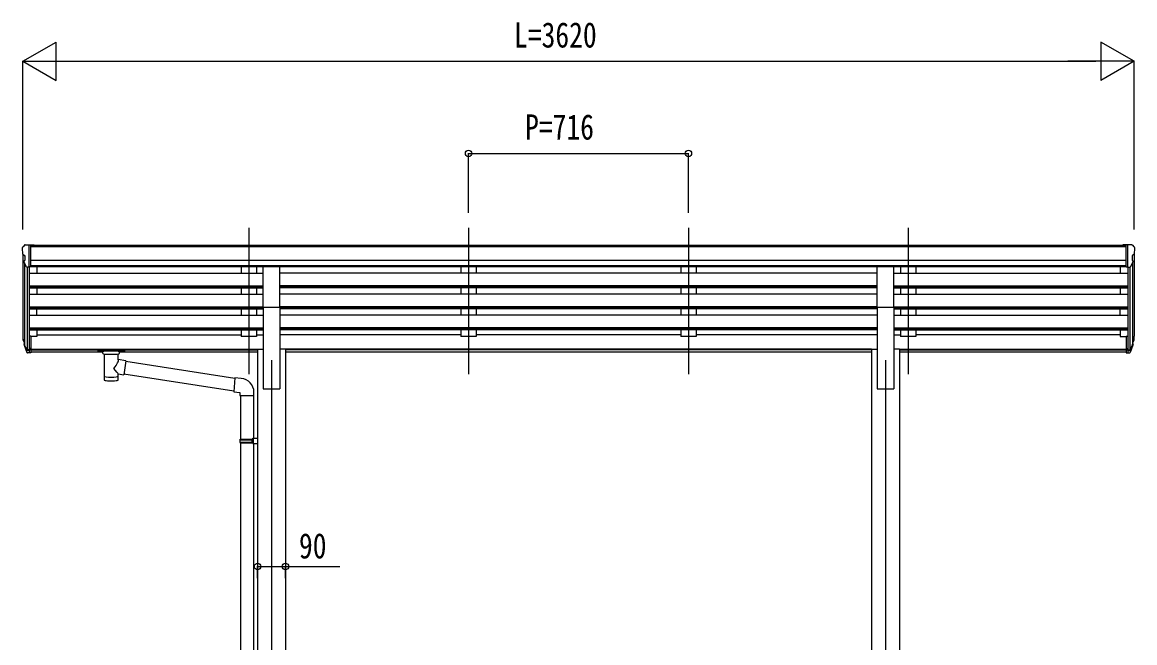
# Model space of a CAD drawing. Units: millimetres, scale not verified. Extents: x -10512 to 10512, y -7425 to 7425.
# Drawn here: x -2874 to 750, y -2140 to -118 of the extents above; entities that cross this region are included whole.
import ezdxf
from ezdxf.enums import TextEntityAlignment as Align

# ---------------------------------------------------------------- set-up
doc = ezdxf.new("R2010")
doc.units = ezdxf.units.MM
doc.header["$LTSCALE"] = 30
for name, color, linetype in [('0-3_YKK_12', 2, 'Continuous'), ('0-4_YKK_13', 4, 'Continuous'), ('0-5_YKK_A1', 4, 'Continuous'), ('0-6_YKK_D', 6, 'Continuous')]:
    doc.layers.add(name, color=color, linetype=linetype)
doc.styles.add('ＭＳ ゴシック', font='')
doc.styles.get('ＭＳ ゴシック').set_extended_font_data('MS Gothic')

msp = doc.modelspace()

# ---------------------------------------------------------------- linework, layer by layer
at = {"layer": '0-3_YKK_12'}
for p, q in [((-2136.45, -788.1), (-2136.45, -1265.61)), ((-2136.45, -788.1), (-2136.45, -1265.61)), ((-1420.45, -788.1), (-1420.45, -1265.61)), ((-1420.45, -788.1), (-1420.45, -1265.61)), ((-704.45, -788.1), (-704.45, -1265.61)), ((-704.45, -788.1), (-704.45, -1265.61)), ((11.55, -788.1), (11.55, -1265.61)), ((11.55, -788.1), (11.55, -1265.61)), ((-2062.45, -1218.93), (-2062.45, -4162.5)), ((-62.45, -1218.93), (-62.45, -4162.5))]:
    msp.add_line(p, q, dxfattribs=at)
at = {"layer": '0-4_YKK_13'}
for p, q in [((-2874.45, -853.21), (-2874.45, -853.84)), ((-2867.54, -844.41), (-2871.61, -850.22)), ((-2864.45, -843.84), (-2866.78, -843.98)), ((-2864.45, -843.84), (-2845.95, -843.84)), ((-2852.45, -916.83), (-2852.45, -843.84)), ((-2845.95, -843.84), (-2835.95, -843.93)), ((-2845.95, -915.83), (-2845.95, -843.84)), ((-2835.95, -845.45), (-2835.95, -843.93)), ((721.05, -843.84), (711.05, -843.93)), ((711.05, -845.45), (711.05, -843.93)), ((721.05, -915.83), (721.05, -843.84)), ((739.55, -843.84), (721.05, -843.84)), ((727.55, -916.83), (727.55, -843.84)), ((739.55, -843.84), (741.88, -843.98)), ((742.64, -844.41), (746.71, -850.22)), ((749.55, -853.21), (749.55, -853.84)), ((-2871.92, -875.03), (-2866.6, -878.1)), ((-2860.07, -915.01), (-2869.08, -899.42)), ((-2866.45, -878.36), (-2866.45, -894.63)), ((735.17, -915.01), (744.18, -899.42)), ((741.55, -878.36), (741.55, -894.63)), ((747.02, -875.03), (741.7, -878.1)), ((-2852.45, -916.83), (-2857.66, -916.51)), ((-2845.95, -915.83), (-2852.45, -915.83)), ((-2089.95, -1046.27), (-2089.95, -914.47)), ((-2089.95, -914.47), (-2034.95, -914.47)), ((-2034.95, -1046.27), (-2034.95, -914.47)), ((-89.95, -1046.27), (-89.95, -914.47)), ((-89.95, -914.47), (-34.95, -914.47)), ((-34.95, -1046.27), (-34.95, -914.47)), ((721.05, -915.83), (727.55, -915.83)), ((727.55, -916.83), (732.76, -916.51)), ((-2089.95, -1046.27), (-2034.95, -1046.27)), ((-89.95, -1046.27), (-34.95, -1046.27)), ((-2871.36, -1155.41), (-2867.48, -1163.36)), ((-2870.75, -1154.04), (-2867.48, -1161.1)), ((-2852.45, -1141.22), (-2852.45, -1196)), ((-2845.95, -1141.22), (-2852.45, -1141.22)), ((-2845.95, -1141.22), (-2845.95, -1195.26)), ((721.05, -1141.22), (721.05, -1195.26)), ((721.05, -1141.22), (727.55, -1141.22)), ((727.55, -1141.22), (727.55, -1196)), ((745.85, -1154.04), (742.58, -1161.1)), ((746.46, -1155.41), (742.58, -1163.36)), ((-2869.04, -1166.69), (-2868.7, -1171.09)), ((-2868.7, -1171.09), (-2859.89, -1194.64)), ((-2868.09, -1170.53), (-2859.89, -1186.71)), ((-2858.88, -1185.58), (-2866.64, -1170.17)), ((-2852.45, -1186.25), (-2857.58, -1186.25)), ((-2852.45, -1188.06), (-2857.3, -1188.06)), ((-2845.95, -1181.36), (-2852.45, -1181.36)), ((-2845.95, -1186.23), (-2852.45, -1186.23)), ((-2845.95, -1195.26), (-2852.45, -1195.26)), ((-2628.45, -1186.1), (-2628.45, -1191.86)), ((-2628.45, -1186.29), (-2628.45, -1187.83)), ((-2626.45, -1185.44), (-2543.45, -1185.44)), ((-2626.45, -1187.61), (-2543.45, -1187.61)), ((-2626.45, -1192.52), (-2611.95, -1192.52)), ((-2611.95, -1198.17), (-2611.95, -1191.62)), ((-2557.95, -1198.17), (-2557.95, -1191.62)), ((-2557.95, -1192.52), (-2543.45, -1192.52)), ((-2541.45, -1186.1), (-2541.45, -1191.86)), ((721.05, -1181.36), (727.55, -1181.36)), ((721.05, -1186.23), (727.55, -1186.23)), ((721.05, -1195.26), (727.55, -1195.26)), ((727.55, -1186.25), (732.68, -1186.25)), ((727.55, -1188.06), (732.4, -1188.06)), ((733.98, -1185.58), (741.74, -1170.17)), ((743.19, -1170.53), (734.99, -1186.71)), ((743.8, -1171.09), (734.99, -1194.64)), ((744.14, -1166.69), (743.8, -1171.09)), ((-2852.45, -1196), (-2857.3, -1196)), ((-2607.85, -1199.09), (-2607.87, -1284.53)), ((-2562.05, -1217.83), (-2562.05, -1199.09)), ((-2536.83, -1221.74), (-2562.05, -1217.82)), ((-2536.83, -1221.74), (-2543.85, -1267)), ((-2181.85, -1278.87), (-2537.15, -1223.75)), ((727.55, -1196), (732.4, -1196)), ((-2562.03, -1284.53), (-2562.05, -1263.86)), ((-2562.05, -1264.17), (-2543.85, -1267)), ((-2185.51, -1320.81), (-2543.58, -1265.26)), ((-2160.84, -1278.75), (-2181.68, -1276.93)), ((-2165.76, -1334.49), (-2119.76, -1334.49)), ((-2163.65, -1334.49), (-2163.65, -1476.57)), ((-2121.65, -1334.49), (-2121.65, -1474.01)), ((-2119.76, -1334.49), (-2119.76, -1323.58)), ((-2165.65, -1478.57), (-2164.65, -1476.57)), ((-2165.65, -1478.57), (-2121.65, -1478.57)), ((-2165.65, -1478.57), (-2165.65, -1486.57)), ((-2164.65, -1476.57), (-2121.65, -1476.57)), ((-2126.13, -1478.57), (-2126.56, -1476.57)), ((-2123.65, -1474.07), (-2107.65, -1473.6)), ((-2123.65, -1476.07), (-2123.65, -1474.07)), ((-2123.65, -1476.07), (-2121.65, -1476.07)), ((-2107.65, -1473.6), (-2107.65, -1491.54)), ((-2165.65, -1486.57), (-2121.65, -1486.57)), ((-2165.65, -1486.57), (-2164.65, -1488.57)), ((-2164.65, -1488.57), (-2121.65, -1488.57)), ((-2163.65, -1488.57), (-2163.65, -2350.25)), ((-2123.65, -1491.07), (-2123.65, -1489.07)), ((-2123.65, -1491.07), (-2107.65, -1491.54)), ((-2121.65, -1491.13), (-2121.65, -2347.7))]:
    msp.add_line(p, q, dxfattribs=at)
for points in [[(-2628.45, -1186.1), (-2628.41, -1185.91), (-2628.33, -1185.77), (-2628.23, -1185.67), (-2628.13, -1185.61), (-2628.01, -1185.57), (-2627.72, -1185.51), (-2627.23, -1185.46), (-2626.69, -1185.44), (-2626.45, -1185.44)], [(-2628.45, -1191.86), (-2628.41, -1192.05), (-2628.33, -1192.19), (-2628.23, -1192.28), (-2628.13, -1192.34), (-2628.01, -1192.39), (-2627.72, -1192.45), (-2627.23, -1192.5), (-2626.69, -1192.52), (-2626.45, -1192.52)], [(-2543.45, -1185.44), (-2543.1, -1185.44), (-2542.57, -1185.47), (-2542.12, -1185.52), (-2541.82, -1185.59), (-2541.65, -1185.69), (-2541.53, -1185.83), (-2541.46, -1186.01), (-2541.45, -1186.1)], [(-2543.45, -1192.52), (-2543.1, -1192.52), (-2542.57, -1192.49), (-2542.12, -1192.44), (-2541.82, -1192.36), (-2541.65, -1192.27), (-2541.53, -1192.13), (-2541.46, -1191.95), (-2541.45, -1191.86)], [(-2181.68, -1276.93), (-2185.68, -1322.75), (-2165.76, -1324.49), (-2165.76, -1334.49)], [(-2126.13, -1478.57), (-2126.13, -1486.57), (-2126.56, -1488.57)], [(-2123.65, -1489.07), (-2121.65, -1489.07), (-2121.65, -1476.07)]]:
    msp.add_lwpolyline(points, dxfattribs=at)
for centre, radius, start, end in [((-2871.45, -853.21), 3, 93, 180), ((-2672.45, -853.84), 202, 180, 184.94904), ((-2866.72, -844.98), 1, 93.5, 145), ((741.82, -844.98), 1, 35, 86.5), ((746.55, -853.21), 3, 0, 87), ((547.55, -853.84), 202, 355.05096, 0), ((-2867.55, -870.65), 6.18, 185.7035, 224.99897), ((-2866.48, -897.92), 3, 94.7167, 210), ((-2866.75, -894.63), 0.3, 274.7167, 0), ((-2866.75, -878.36), 0.3, 0, 60), ((741.85, -878.36), 0.3, 120, 180), ((741.85, -894.63), 0.3, 180, 265.2833), ((741.58, -897.92), 3, 330, 85.2833), ((742.64, -870.65), 6.18, 315.00103, 354.2965), ((-2857.48, -913.51), 3, 210, 266.5), ((732.58, -913.51), 3, 273.5, 330), ((-2843.27, -1146.3), 29.53, 186.50806, 197.98144), ((-2841.86, -1144.54), 30.41, 187.1552, 198.19734), ((716.96, -1144.54), 30.41, 341.80266, 352.8448), ((718.37, -1146.3), 29.53, 342.01856, 353.49194), ((-2164.76, -1323.58), 45, 0, 85)]:
    msp.add_arc(centre, radius, start, end, dxfattribs=at)
for centre, major_axis, ratio, start_param, end_param in [((-2783.8, -1146.73), (-89.06, 1.43), 0.57596, 6.1962358, 6.3678173), ((-2784.59, -1140.05), (87.93, 4.42), 0.541684, 3.0659337, 3.2228513), ((659.69, -1140.05), (-87.93, 4.42), 0.541684, 3.060334, 3.2172517), ((658.9, -1146.73), (89.06, 1.43), 0.57596, 6.1985533, 6.3701348), ((-2867.74, -1166.69), (1.3, 0), 0.90356, 1.3700892, 3.347195), ((-2781.82, -1150.5), (-89.07, 0), 0.90356, 0.2056023, 0.2515348), ((-2782.53, -1146.63), (-88.05, 0), 0.90356, 0.2662965, 0.3003836), ((-2857.3, -1185.35), (-3, 0), 0.90356, 0.5235988, 1.5707963), ((-2857.3, -1193.29), (3, 0), 0.90356, 3.6651914, 4.712389), ((-2857.58, -1184.9), (-1.5, 0), 0.90356, 0.5235988, 1.5707963), ((-2626.45, -1187.83), (2, 0), 0.109601, 1.5707963, 3.1415927), ((-2584.95, -1191.62), (27, 0), 0.070066, 6.2831853, 9.424778), ((-2573.95, -1195.6), (16, 0), 0.361356, 6.2636979, 6.2831853), ((-2543.45, -1187.83), (2, 0), 0.109601, 0, 1.5707963), ((732.4, -1185.35), (3, 0), 0.90356, 4.712389, 5.7595865), ((732.4, -1193.29), (-3, 0), 0.90356, 1.5707963, 2.6179939), ((732.68, -1184.9), (1.5, 0), 0.90356, 4.712389, 5.7595865), ((657.63, -1146.63), (88.05, 0), 0.90356, 5.9828017, 6.0168888), ((742.84, -1166.69), (-1.3, 0), 0.90356, 2.9359903, 4.9130961), ((656.92, -1150.5), (89.07, 0), 0.90356, 6.0316505, 6.077583), ((-2584.95, -1198.08), (27.06, 0), 0.069685, 3.1415927, 6.2831853), ((-2584.95, -1244.37), (-22.81, -26.62), 0.234429, 1.6855472, 3.1268519), ((-2582.4, -1241.73), (20.32, -22.25), 0.045535, 0.0389954, 1.3075346), ((-2584.95, -1284.53), (22.92, 0), 0.101955, 3.1415499, 6.2833984), ((-2584.95, -1272.09), (22.91, 0), 0.122865, 3.1415927, 6.2831853)]:
    msp.add_ellipse(centre, major_axis=major_axis, ratio=ratio, start_param=start_param, end_param=end_param, dxfattribs=at)
at = {"layer": '0-5_YKK_A1'}
for p, q in [((721.05, -845.45), (-2845.95, -845.45)), ((721.05, -850.66), (-2845.95, -850.66)), ((-2872.45, -874.42), (-2872.45, -1140.86)), ((-2867.48, -902.19), (-2867.48, -1167.57)), ((721.05, -894.19), (-2845.95, -894.19)), ((742.58, -902.19), (742.58, -1167.57)), ((747.55, -874.42), (747.55, -1140.86)), ((-2858.45, -916.35), (-2858.46, -1186)), ((-2852.45, -916.83), (-2852.45, -1141.22)), ((-2852.45, -935.75), (-2089.95, -935.75)), ((721.05, -912.05), (-2845.95, -912.05)), ((-2089.95, -915.29), (-2845.95, -915.29)), ((-2827.45, -915.29), (-2827.45, -935.75)), ((-2161.45, -915.29), (-2161.45, -935.75)), ((-2111.45, -915.29), (-2111.45, -935.75)), ((-89.95, -915.29), (-2034.95, -915.29)), ((-89.95, -935.75), (-2034.95, -935.75)), ((-1445.45, -915.29), (-1445.45, -935.75)), ((-1395.45, -915.29), (-1395.45, -935.75)), ((-729.45, -915.29), (-729.45, -935.75)), ((-679.45, -915.29), (-679.45, -935.75)), ((721.05, -915.39), (-34.95, -915.39)), ((-34.95, -935.75), (727.55, -935.75)), ((-13.45, -915.29), (-13.45, -935.75)), ((36.55, -915.29), (36.55, -935.75)), ((702.55, -915.29), (702.55, -935.75)), ((727.55, -916.83), (727.55, -1141.22)), ((733.55, -916.35), (733.56, -1186)), ((-2852.45, -977.62), (-2089.95, -977.62)), ((-89.95, -977.62), (-2034.95, -977.62)), ((-34.95, -977.62), (727.55, -977.62)), ((-2852.45, -979.12), (-2089.95, -979.12)), ((-2852.45, -983.44), (-2089.95, -983.44)), ((-2852.45, -1004.24), (-2089.95, -1004.24)), ((-2827.45, -983.44), (-2827.45, -1004.24)), ((-2161.45, -983.44), (-2161.45, -1004.24)), ((-2111.45, -983.44), (-2111.45, -1004.24)), ((-89.95, -979.12), (-2034.95, -979.12)), ((-89.95, -983.44), (-2034.95, -983.44)), ((-89.95, -1004.24), (-2034.95, -1004.24)), ((-1445.45, -983.44), (-1445.45, -1004.24)), ((-1395.45, -983.44), (-1395.45, -1004.24)), ((-729.45, -983.44), (-729.45, -1004.24)), ((-679.45, -983.44), (-679.45, -1004.24)), ((-34.95, -979.12), (727.55, -979.12)), ((-34.95, -983.44), (727.55, -983.44)), ((-34.95, -1004.24), (727.55, -1004.24)), ((-13.45, -983.44), (-13.45, -1004.24)), ((36.55, -983.44), (36.55, -1004.24)), ((702.55, -983.44), (702.55, -1004.24)), ((-2852.45, -1046.12), (-2089.95, -1046.12)), ((-2852.45, -1047.61), (-2089.95, -1047.61)), ((-2089.95, -1046.27), (-2089.95, -1312.5)), ((-89.95, -1046.12), (-2034.95, -1046.12)), ((-2034.95, -1046.27), (-2034.95, -1312.5)), ((-89.95, -1047.61), (-2034.95, -1047.61)), ((-89.95, -1046.27), (-89.95, -1312.5)), ((-34.95, -1046.12), (727.55, -1046.12)), ((-34.95, -1046.27), (-34.95, -1312.5)), ((-34.95, -1047.61), (727.55, -1047.61)), ((-2852.45, -1051.93), (-2089.95, -1051.93)), ((-2852.45, -1072.73), (-2089.95, -1072.73)), ((-2827.45, -1072.73), (-2827.45, -1051.93)), ((-2161.45, -1051.93), (-2161.45, -1072.73)), ((-2111.45, -1051.93), (-2111.45, -1072.73)), ((-89.95, -1051.93), (-2034.95, -1051.93)), ((-89.95, -1072.73), (-2034.95, -1072.73)), ((-1445.45, -1051.93), (-1445.45, -1072.73)), ((-1395.45, -1051.93), (-1395.45, -1072.73)), ((-729.45, -1051.93), (-729.45, -1072.73)), ((-679.45, -1051.93), (-679.45, -1072.73)), ((-34.95, -1051.93), (727.55, -1051.93)), ((-34.95, -1072.73), (727.55, -1072.73)), ((-13.45, -1051.93), (-13.45, -1072.73)), ((36.55, -1051.93), (36.55, -1072.73)), ((702.55, -1072.73), (702.55, -1051.93)), ((-2852.45, -1114.61), (-2089.95, -1114.61)), ((-2852.45, -1116.1), (-2089.95, -1116.1)), ((-2852.45, -1120.42), (-2089.95, -1120.42)), ((-2827.45, -1120.42), (-2827.45, -1141.86)), ((-2161.45, -1120.42), (-2161.45, -1141.86)), ((-2111.45, -1120.42), (-2111.45, -1141.86)), ((-89.95, -1114.61), (-2034.95, -1114.61)), ((-89.95, -1116.1), (-2034.95, -1116.1)), ((-89.95, -1120.42), (-2034.95, -1120.42)), ((-1445.45, -1120.42), (-1445.45, -1141.86)), ((-1395.45, -1120.42), (-1395.45, -1141.86)), ((-729.45, -1120.42), (-729.45, -1141.86)), ((-679.45, -1120.42), (-679.45, -1141.86)), ((-34.95, -1114.61), (727.55, -1114.61)), ((-34.95, -1116.1), (727.55, -1116.1)), ((-34.95, -1120.42), (727.55, -1120.42)), ((-13.45, -1120.42), (-13.45, -1141.86)), ((36.55, -1120.42), (36.55, -1141.86)), ((702.55, -1120.42), (702.55, -1141.86)), ((-2827.45, -1141.86), (-2845.95, -1141.86)), ((-2827.45, -1136.91), (-2161.45, -1136.91)), ((-2111.45, -1141.86), (-2161.45, -1141.86)), ((-2111.45, -1136.91), (-2089.95, -1136.91)), ((-1445.45, -1136.91), (-2034.95, -1136.91)), ((-1395.45, -1141.86), (-1445.45, -1141.86)), ((-729.45, -1136.91), (-1395.45, -1136.91)), ((-679.45, -1141.86), (-729.45, -1141.86)), ((-89.95, -1136.91), (-679.45, -1136.91)), ((-34.95, -1136.91), (-13.45, -1136.91)), ((36.55, -1141.86), (-13.45, -1141.86)), ((702.55, -1136.91), (36.55, -1136.91)), ((702.55, -1141.86), (721.05, -1141.86)), ((-2845.95, -1183.93), (-2107.65, -1183.93)), ((-2845.95, -1185.32), (-2107.65, -1185.32)), ((-2611.95, -1193.01), (-2845.95, -1193.01)), ((-2107.65, -1193.01), (-2557.95, -1193.01)), ((-2107.65, -1183.5), (-2107.65, -4012.5)), ((-2107.65, -1183.5), (-2089.95, -1183.5)), ((-2017.25, -1183.5), (-2034.95, -1183.5)), ((-2017.25, -1183.5), (-2017.25, -4012.5)), ((-107.65, -1183.93), (-2017.25, -1183.93)), ((-107.65, -1185.32), (-2017.25, -1185.32)), ((-107.65, -1193.01), (-2017.25, -1193.01)), ((-107.65, -1183.5), (-107.65, -4012.5)), ((-107.65, -1183.5), (-89.95, -1183.5)), ((-17.25, -1183.5), (-34.95, -1183.5)), ((-17.25, -1183.5), (-17.25, -4012.5)), ((-17.25, -1183.93), (721.05, -1183.93)), ((-17.25, -1185.32), (721.05, -1185.32)), ((721.05, -1193.01), (-17.25, -1193.01)), ((-2089.95, -1312.5), (-2034.95, -1312.5)), ((-89.95, -1312.5), (-34.95, -1312.5))]:
    msp.add_line(p, q, dxfattribs=at)
at = {"layer": '0-6_YKK_D'}
for p, q in [((-2872.45, -245.45), (-2764.2, -182.95)), ((-2764.2, -307.95), (-2764.2, -182.95)), ((747.55, -245.45), (639.3, -182.95)), ((639.3, -182.95), (639.3, -307.95)), ((-2872.45, -793.84), (-2872.45, -244.45)), ((-2872.45, -245.45), (-2764.2, -307.95)), ((-2872.45, -245.45), (-2655.94, -245.45)), ((-2747.45, -245.45), (622.55, -245.45)), ((747.55, -245.45), (531.04, -245.45)), ((747.55, -245.45), (639.3, -307.95)), ((747.55, -793.84), (747.55, -244.45)), ((-1420.45, -739.84), (-1420.45, -544.45)), ((-1420.45, -545.45), (-704.45, -545.45)), ((-704.45, -739.84), (-704.45, -544.45)), ((-2107.65, -1930.4), (-2107.65, -1891.05)), ((-2017.25, -1930.4), (-2017.25, -1891.05))]:
    msp.add_line(p, q, dxfattribs=at)
msp.add_lwpolyline([(-2107.65, -1892.05), (-2017.25, -1892.05), (-1839.42, -1892.05)], dxfattribs=at)
for centre in [(-1420.45, -545.45), (-704.45, -545.45), (-2107.65, -1892.05), (-2017.25, -1892.05)]:
    msp.add_circle(centre, 10.62, dxfattribs=at)

# ---------------------------------------------------------------- texts
at = {"layer": '0-6_YKK_D', "style": 'ＭＳ ゴシック', "width": 0.8}
for s, p in [('L=3620', (-1272.45, -225.45)), ('P=716', (-1236.45, -525.45)), ('90', (-1973.08, -1890.38))]:
    msp.add_text(s, height=82.48, dxfattribs=at).set_placement(p, align=Align.BOTTOM_LEFT)

doc.saveas('drawing.dxf')
